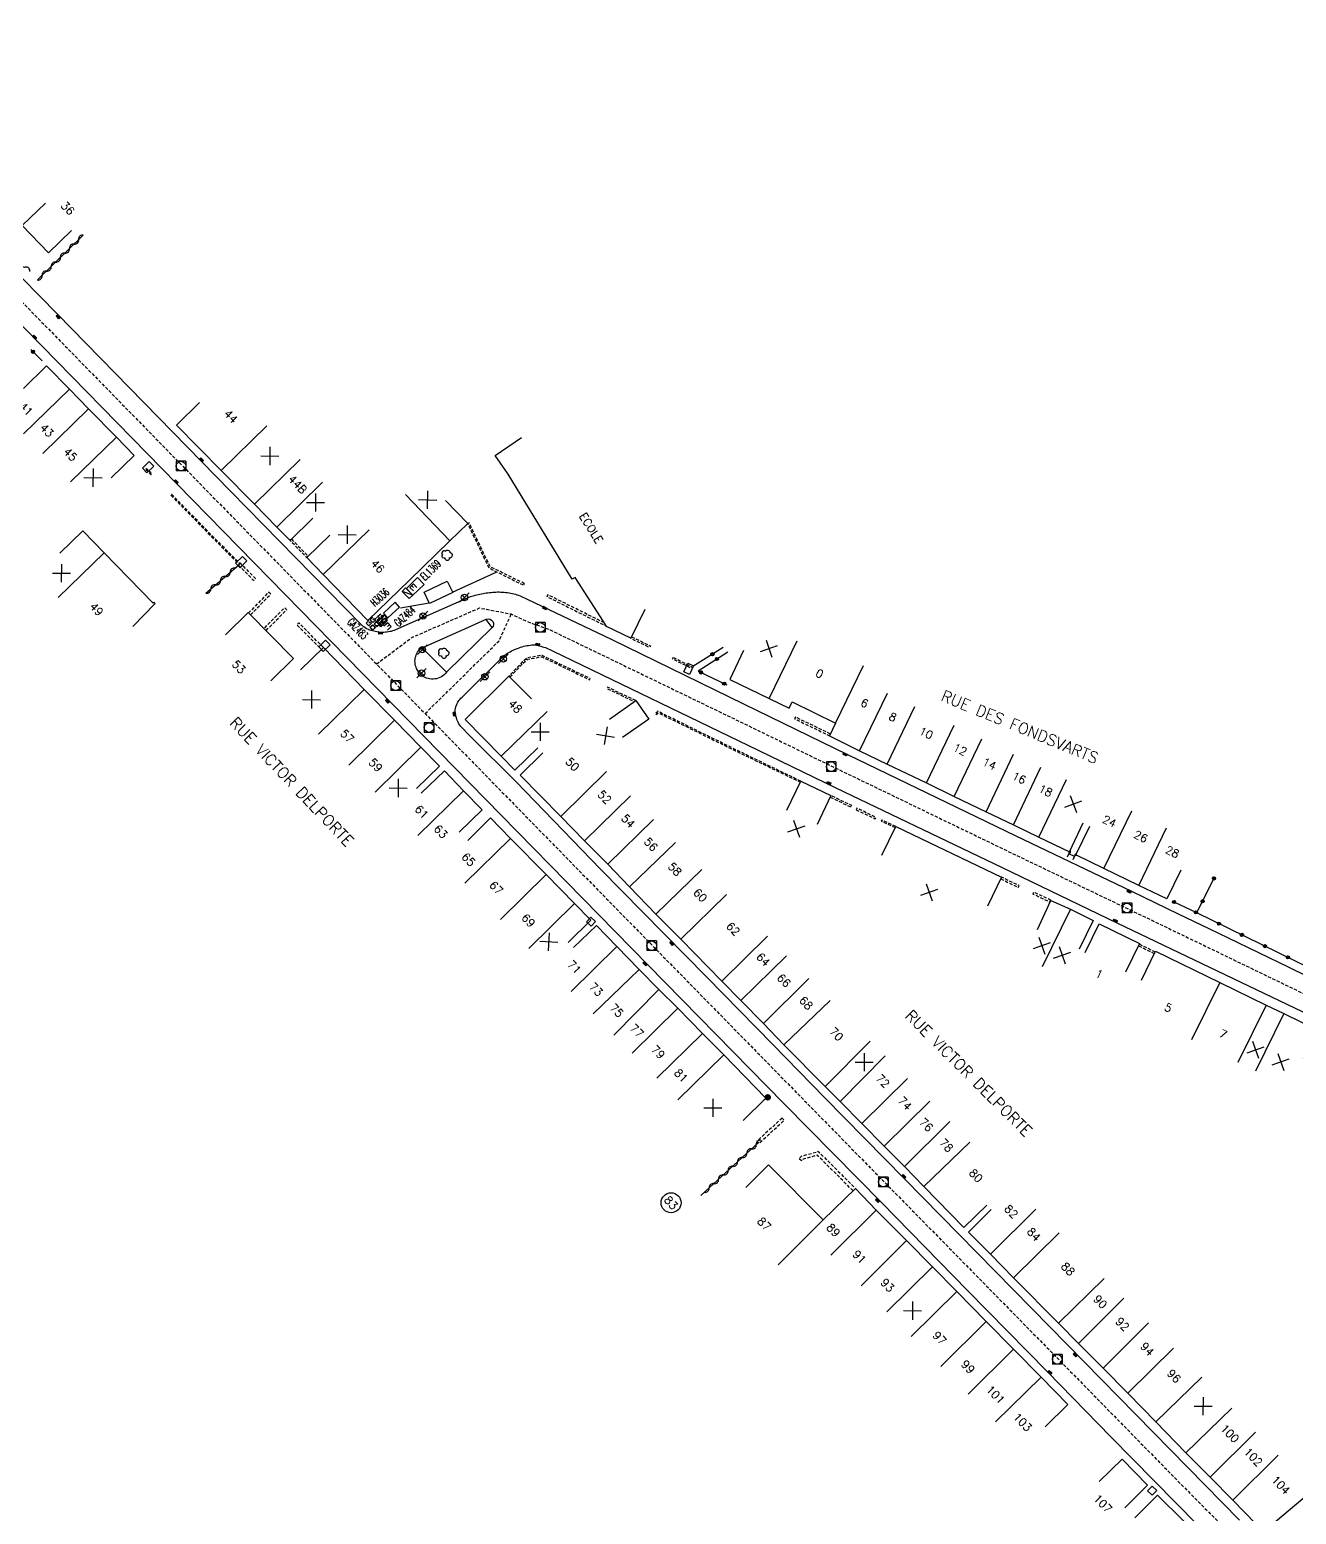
# Model space of a CAD drawing. Header units: millimetres. Extents: x 108000 to 119599, y 120002 to 124063.
# Drawn here: x 108421.3 to 108619, y 120355.2 to 120587.1 of the extents above; entities that cross this region are included whole.
import ezdxf
from ezdxf.enums import TextEntityAlignment as Align

# ---------------------------------------------------------------- set-up
doc = ezdxf.new("R2010")
doc.units = ezdxf.units.MM
doc.linetypes.add('DASHED', pattern=[0.75, 0.5, -0.25])
doc.layers.get('0').update_dxf_attribs({"linetype": 'CONTINUOUS'})
for name, color, linetype in [('W0001', 6, 'DASHED'), ('W0008', 7, 'CONTINUOUS'), ('W0017', 7, 'CONTINUOUS'), ('W0100', 7, 'CONTINUOUS'), ('W0105', 7, 'CONTINUOUS'), ('W0112', 1, 'DASHED'), ('W0300', 7, 'CONTINUOUS'), ('W0310', 3, 'CONTINUOUS'), ('W0322', 7, 'CONTINUOUS'), ('W0400', 7, 'CONTINUOUS'), ('W0412', 7, 'CONTINUOUS'), ('W0420', 7, 'CONTINUOUS'), ('W0430', 7, 'CONTINUOUS'), ('W0454', 7, 'CONTINUOUS'), ('W0984', 7, 'CONTINUOUS'), ('W0989', 7, 'CONTINUOUS'), ('W0991', 7, 'CONTINUOUS'), ('W1102', 7, 'CONTINUOUS'), ('W1471', 7, 'CONTINUOUS'), ('W1473', 7, 'CONTINUOUS')]:
    doc.layers.add(name, color=color, linetype=linetype)
doc.styles.get("Standard").update_dxf_attribs({"font": 'romans.shx', "width": 0.85})

# ---------------------------------------------------------------- blocks, each defined once
blk = doc.blocks.new('T1471')
at = {"color": 0, "linetype": 'Continuous', "flags": 128}
blk.add_lwpolyline([(-0.75, -0.5), (-0.75, 0.5), (0.75, 0.5), (0.75, -0.5), (-0.75, -0.5)], dxfattribs=at)
blk = doc.blocks.new('T400')
for p, q in [((-0.15, 0.3), (0.15, 0.3)), ((-0.15, -0.25), (-0.15, 0.3)), ((-0.15, 0.15), (0.15, 0.15)), ((-0.15, 0), (0.15, 0)), ((0.15, 0.3), (0.15, -0.25)), ((-0.15, -0.15), (0.15, -0.15)), ((-0.15, -0.25), (-0.15, -0.3)), ((-0.15, -0.3), (0.15, -0.3)), ((0.15, -0.3), (0.15, -0.25))]:
    blk.add_line(p, q)
blk = doc.blocks.new('T420')
for p, q in [((0.75, 0.75), (-0.75, 0.75)), ((-0.75, 0.75), (-0.75, -0.75)), ((0.75, 0.75), (0.75, -0.75)), ((0.75, -0.75), (-0.75, -0.75))]:
    blk.add_line(p, q)
blk.add_ellipse((0, 0), major_axis=(-0.53, 0.53), ratio=1, start_param=3.926991, end_param=10.210176)
blk = doc.blocks.new('T454')
for p, q in [((-0.25, 0.25), (0.25, -0.25)), ((-0.25, -0.25), (0.25, 0.25)), ((0.75, 0.75), (0.375, 0.375)), ((-0.375, -0.375), (-0.75, -0.75))]:
    blk.add_line(p, q)
blk.add_ellipse((0, 0), major_axis=(0.354, 0.354), ratio=1, start_param=5.497787143782138, end_param=11.78097245096172)
blk = doc.blocks.new('T300')
for p, q in [((-0.8, 0.51), (-0.86, 0.34)), ((-0.86, 0.34), (-0.86, 0.17)), ((-0.86, 0.17), (-0.74, 0.06)), ((-0.69, 0.63), (-0.8, 0.51)), ((-0.8, -0.06), (-0.74, 0.06)), ((-0.74, 0.06), (-0.69, 0.11)), ((-0.57, 0.69), (-0.69, 0.63)), ((-0.46, 0.69), (-0.57, 0.69)), ((-0.29, 0.63), (-0.46, 0.69)), ((-0.29, 0.63), (-0.17, 0.74)), ((-0.23, 0.57), (-0.29, 0.63)), ((-0.17, 0.74), (-0.06, 0.8)), ((-0.06, 0.8), (0.06, 0.8)), ((0.06, 0.8), (0.23, 0.74)), ((0.23, 0.74), (0.34, 0.63)), ((0.34, 0.63), (0.4, 0.51)), ((0.46, 0.46), (0.34, 0.46)), ((0.4, 0.51), (0.4, 0.46)), ((0.57, 0.4), (0.46, 0.46)), ((0.57, 0.4), (0.69, 0.29)), ((0.69, 0.29), (0.74, 0.17)), ((0.74, 0.06), (0.69, -0.17)), ((0.74, 0.17), (0.74, 0.06)), ((-0.8, -0.17), (-0.8, -0.06)), ((-0.8, -0.23), (-0.8, -0.17)), ((-0.74, -0.34), (-0.8, -0.23)), ((-0.69, -0.4), (-0.74, -0.34)), ((-0.51, -0.46), (-0.69, -0.4)), ((-0.4, -0.46), (-0.51, -0.46)), ((-0.4, -0.46), (-0.34, -0.46)), ((-0.34, -0.46), (-0.34, -0.4)), ((-0.34, -0.51), (-0.34, -0.46)), ((-0.29, -0.63), (-0.34, -0.51)), ((-0.17, -0.74), (-0.29, -0.63)), ((-0.06, -0.8), (-0.17, -0.74)), ((0.06, -0.8), (-0.06, -0.8)), ((0.17, -0.74), (0.06, -0.8)), ((0.23, -0.69), (0.17, -0.74)), ((0.29, -0.46), (0.23, -0.46)), ((0.29, -0.63), (0.23, -0.69)), ((0.46, -0.4), (0.29, -0.46)), ((0.34, -0.51), (0.29, -0.63)), ((0.34, -0.51), (0.34, -0.46)), ((0.57, -0.34), (0.46, -0.4)), ((0.63, -0.29), (0.57, -0.34)), ((0.69, -0.17), (0.63, -0.29))]:
    blk.add_line(p, q)
blk = doc.blocks.new('T430')
at = {"flags": 128}
for points in [[(0.8, 0.8), (-0.8, 0.8)], [(-0.8, 0.8), (-0.8, 0)], [(0.8, 0.8), (-0.8, 0)], [(-0.8, 0), (0.8, 0)], [(-0.4, 2.1), (0.4, 2.1)], [(-0.4, 2.1), (-0.4, 1.3)], [(-0.4, 1.7), (0, 1.7)], [(-0.4, 1.3), (0.4, 1.3)], [(0.8, 0), (0.8, 0.8)]]:
    blk.add_lwpolyline(points, dxfattribs=at)
blk = doc.blocks.new('t112o')
at = {"color": 0, "linetype": 'Continuous'}
for p, q in [((-0.5, 0.5), (0.5, 0.5)), ((-0.5, -0.5), (-0.5, 0.5)), ((0.5, 0.5), (0.5, -0.5)), ((0.5, -0.5), (-0.5, -0.5))]:
    blk.add_line(p, q, dxfattribs=at)
blk = doc.blocks.new('t105o')
for p, q in [((-0.5, 0), (0.5, 0)), ((0.5, 0), (0.2, 0.1)), ((0.5, 0), (0.2, -0.1))]:
    blk.add_line(p, q)
blk = doc.blocks.new('t322o')
at = {"color": 0, "linetype": 'Continuous'}
for radius in [0.25, 0.15]:
    blk.add_circle((0, 0), radius, dxfattribs=at)
blk = doc.blocks.new('t310o')
at = {"color": 0, "linetype": 'Continuous'}
for centre, start, end in [((-0.5, 0.38), 216.8699, 323.1304), ((0.5, -0.37), 36.8699, 143.1303)]:
    blk.add_arc(centre, 0.625, start, end, dxfattribs=at)
blk = doc.blocks.new('t991o')
at = {"color": 0, "linetype": 'Continuous'}
for p, q in [((-1, 1), (1, -1)), ((-1, -1), (1, 1))]:
    blk.add_line(p, q, dxfattribs=at)
blk = doc.blocks.new('T412')
for p, q in [((-0.3, 1.2), (0.3, 1.2)), ((-0.3, 1.2), (-0.3, 0.6)), ((-0.3, 0.6), (0.3, 0.6)), ((-0.3, 0.3), (0.3, 0.3)), ((-0.3, -0.3), (-0.3, 0.3)), ((0, 0.9), (0.3, 0.9)), ((0.3, 0.9), (0.3, 0.6)), ((0.3, 0.3), (0.3, -0.3)), ((0.3, -0.3), (-0.3, -0.3))]:
    blk.add_line(p, q)
blk.add_ellipse((0, 0), major_axis=(0.212, 0.212), ratio=1, start_param=5.497787, end_param=11.780972)
blk = doc.blocks.new('T1473')
at = {"color": 0, "linetype": 'Continuous', "const_width": 0.5, "flags": 128}
blk.add_lwpolyline([(-0.25, 0, 1), (0.25, 0, 1)], format="xyb", close=True, dxfattribs=at)

msp = doc.modelspace()

# ---------------------------------------------------------------- linework, layer by layer
at = {"layer": 'W0001', "flags": 128}
for points in [[(108330.36, 120636.45), (108355.67, 120610.53), (108398.08, 120567.06), (108422.12, 120542.51), (108469.23, 120494.37), (108492.26, 120470.88), (108521.81, 120440.7), (108550.22, 120411.72), (108577.87, 120383.57), (108600.98, 120360), (108621.53, 120339.31)], [(108475.41, 120488.07), (108480.92, 120492.2), (108491.5, 120496.82), (108496.41, 120495.88), (108498.9, 120494.71), (108502.51, 120493.4), (108508.94, 120490.3), (108523.02, 120483.49), (108546.37, 120472.17), (108576.04, 120457.85), (108603.24, 120444.78), (108634.59, 120429.59), (108640.36, 120426.57), (108643.87, 120424.26), (108646.17, 120422.5), (108648.89, 120421.15), (108651.73, 120420.23), (108654.65, 120419.69), (108658.57, 120418.64), (108657.21, 120414.89), (108653.64, 120408.53), (108650.47, 120402.21), (108646.03, 120392.81), (108637.43, 120373.98), (108630.87, 120362.14), (108619.37, 120352.06), (108605.43, 120340.47), (108592.32, 120330.21), (108575.89, 120317.33), (108565.19, 120308.97), (108553.52, 120299.83), (108543.2, 120291.37), (108533.18, 120283.01), (108521.02, 120272.47)], [(108483, 120480.32), (108487.57, 120484.8), (108494.5, 120491.64), (108496.48, 120495.85)]]:
    msp.add_lwpolyline(points, dxfattribs=at)
at = {"layer": 'W0008', "flags": 128}
for points in [[(108409.09, 120559.47), (108425.53, 120542.74), (108452.63, 120515.07), (108473.01, 120494.22), (108473.21, 120494.05), (108473.41, 120493.9), (108473.63, 120493.76), (108473.86, 120493.63), (108474.09, 120493.52), (108474.32, 120493.42), (108474.55, 120493.35), (108474.78, 120493.29), (108475.02, 120493.23), (108475.26, 120493.18), (108475.49, 120493.13), (108475.78, 120493.08), (108476.07, 120493.05), (108476.32, 120493.04), (108476.56, 120493.05), (108476.8, 120493.07), (108477.05, 120493.09), (108477.29, 120493.13), (108477.52, 120493.17), (108477.75, 120493.22), (108477.98, 120493.29), (108478.21, 120493.36), (108478.43, 120493.44), (108490.08, 120498.59), (108490.32, 120498.67), (108490.57, 120498.74), (108490.81, 120498.81), (108491.06, 120498.87), (108491.3, 120498.93), (108491.55, 120498.99), (108491.8, 120499.04), (108492.05, 120499.09), (108492.3, 120499.13), (108492.55, 120499.17), (108492.8, 120499.2), (108493.05, 120499.23), (108493.3, 120499.26), (108493.56, 120499.28), (108493.82, 120499.3), (108494.07, 120499.31), (108494.33, 120499.32), (108494.59, 120499.32), (108494.85, 120499.31), (108495.1, 120499.3), (108495.36, 120499.29), (108495.62, 120499.26), (108495.87, 120499.23), (108496.13, 120499.19), (108496.38, 120499.14), (108496.63, 120499.09), (108496.87, 120499.03), (108497.11, 120498.96), (108497.35, 120498.89), (108497.59, 120498.81), (108497.82, 120498.72), (108498.06, 120498.63), (108498.28, 120498.53), (108498.51, 120498.42), (108498.74, 120498.31), (108498.96, 120498.19), (108512.14, 120491.87), (108532.73, 120481.87), (108548.96, 120473.95), (108575.24, 120461.22), (108593.29, 120452.56), (108600.6, 120449.04), (108605.39, 120446.77), (108608.42, 120445.3), (108617.87, 120440.69), (108634.53, 120432.54)], [(108418.4, 120542.61), (108444.3, 120516.15), (108482.81, 120476.78), (108494.86, 120464.47), (108517.79, 120441.1), (108539.09, 120419.36), (108554.3, 120403.88), (108567.7, 120390.22), (108580.19, 120377.5), (108590.08, 120367.35), (108607.06, 120350.09)], [(108487.27, 120499.28), (108494.11, 120502.42)], [(108479.15, 120496.82), (108483.63, 120497.6)], [(108492.48, 120495.01), (108493.43, 120493.77)], [(108486.35, 120486.8), (108482.55, 120490.6)], [(108545.37, 120420.36), (108537.28, 120428.61), (108526.93, 120439.19), (108510.41, 120456.02), (108497.22, 120469.65), (108490.11, 120476.73), (108488.58, 120478.33), (108488.42, 120478.53), (108488.28, 120478.74), (108488.15, 120478.96), (108488.04, 120479.18), (108487.95, 120479.42), (108487.88, 120479.67), (108487.82, 120479.91), (108487.77, 120480.16), (108487.73, 120480.4), (108487.72, 120480.65), (108487.72, 120480.9), (108487.75, 120481.14), (108487.81, 120481.39), (108487.9, 120481.65), (108488.01, 120481.89), (108488.13, 120482.12), (108488.27, 120482.34), (108488.43, 120482.54), (108488.6, 120482.74), (108488.8, 120482.91), (108489.01, 120483.08), (108494.76, 120488.81), (108494.93, 120488.99), (108495.1, 120489.15), (108495.28, 120489.31), (108495.47, 120489.46), (108495.66, 120489.61), (108495.86, 120489.74), (108496.07, 120489.87), (108496.28, 120489.99), (108496.49, 120490.1), (108496.73, 120490.21), (108496.96, 120490.32), (108497.2, 120490.42), (108497.44, 120490.51), (108497.68, 120490.6), (108497.92, 120490.69), (108498.17, 120490.76), (108498.41, 120490.83), (108498.66, 120490.89), (108498.91, 120490.94), (108499.17, 120490.98), (108499.42, 120491.02), (108499.68, 120491.04), (108499.94, 120491.06), (108500.18, 120491.05), (108500.41, 120491.02), (108500.64, 120490.97), (108500.87, 120490.91), (108501.09, 120490.84), (108501.32, 120490.77), (108501.55, 120490.7), (108501.78, 120490.62), (108502.01, 120490.53), (108502.23, 120490.44), (108502.46, 120490.34), (108502.68, 120490.24), (108502.9, 120490.13), (108535, 120474.6), (108547.16, 120468.74), (108573.13, 120456.27), (108591.01, 120447.64), (108629.65, 120429.13)], [(108610.17, 120354.31), (108599.42, 120365.33), (108580.51, 120384.58), (108557.85, 120407.63), (108545.37, 120420.36)]]:
    msp.add_lwpolyline(points, dxfattribs=at)
msp.add_lwpolyline([(108492.56, 120495.06), (108492.86, 120495.11), (108493.16, 120495.05), (108493.39, 120494.92), (108493.57, 120494.71), (108493.67, 120494.47), (108493.68, 120494.21), (108493.61, 120493.98), (108493.46, 120493.79), (108486.35, 120486.8), (108486.18, 120486.58), (108485.99, 120486.38), (108485.78, 120486.21), (108485.55, 120486.07), (108485.3, 120485.94), (108485.04, 120485.85), (108484.78, 120485.77), (108484.52, 120485.73), (108484.25, 120485.71), (108483.98, 120485.71), (108483.71, 120485.74), (108483.47, 120485.79), (108483.24, 120485.86), (108483.03, 120485.95), (108482.82, 120486.06), (108482.62, 120486.19), (108482.43, 120486.34), (108482.24, 120486.51), (108482.07, 120486.7), (108481.92, 120486.9), (108481.79, 120487.12), (108481.68, 120487.35), (108481.58, 120487.57), (108481.51, 120487.8), (108481.46, 120488.04), (108481.43, 120488.28), (108481.42, 120488.53), (108481.44, 120488.78), (108481.47, 120489.02), (108481.53, 120489.26), (108481.6, 120489.49), (108481.7, 120489.71), (108481.82, 120489.93), (108481.97, 120490.14), (108482.14, 120490.32), (108482.33, 120490.48), (108482.55, 120490.61), (108490.23, 120494.03)], close=True, dxfattribs=at)
at = {"layer": 'W0017', "flags": 128}
msp.add_lwpolyline([(108482.83, 120499.3), (108486.47, 120501.03), (108487.32, 120499.22), (108483.7, 120497.5)], close=True, dxfattribs=at)
at = {"layer": 'W0100', "flags": 128}
for points in [[(108427.8, 120555.78), (108424.2, 120552.31), (108420.1, 120556.56), (108423.71, 120560.03)], [(108420.31, 120531.12), (108423.87, 120534.63), (108427.45, 120531), (108430.45, 120527.92), (108434.79, 120523.48), (108437.56, 120520.62), (108433.98, 120517.14)], [(108465.48, 120510.84), (108461.91, 120507.34), (108459.84, 120509.46), (108456.35, 120513.01), (108451.18, 120518.27), (108444.19, 120525.39), (108447.75, 120528.89)], [(108517.32, 120496.58), (108515.11, 120492.09), (108511.35, 120493.94), (108510.87, 120494.69), (108506.44, 120501.58), (108505.99, 120501.31), (108495.96, 120517.71), (108493.96, 120520.61), (108498.07, 120523.46)], [(108486.19, 120513.6), (108489.65, 120509.99), (108486.86, 120507.32), (108480.57, 120501.17), (108474.07, 120494.88), (108467.1, 120502.06), (108464.52, 120504.72), (108468.11, 120508.2)], [(108425.98, 120505.36), (108429.57, 120508.85), (108432.89, 120505.43), (108440.53, 120497.59), (108440.65, 120497.72), (108440.85, 120497.52), (108437.38, 120493.92)], [(108451.81, 120492.62), (108455.38, 120496.13), (108462.45, 120488.93), (108458.89, 120485.43)], [(108463.54, 120487.14), (108467.12, 120490.63), (108473.48, 120484.1), (108478.22, 120479.27), (108482.35, 120475.08), (108485.26, 120472.09), (108481.68, 120468.6)], [(108532.73, 120490.17), (108530.56, 120485.66), (108536.75, 120482.68), (108539.83, 120481.18), (108540.3, 120482.15), (108547.1, 120478.85), (108546.15, 120476.86), (108550.84, 120474.52), (108555.15, 120472.44), (108561.28, 120469.5), (108565.59, 120467.36), (108570.6, 120464.96), (108574.88, 120462.92), (108578.81, 120461.02), (108583.62, 120458.74), (108585.77, 120463.25)], [(108499.6, 120482.63), (108496.08, 120486.18), (108489.26, 120479.42), (108494.9, 120473.66), (108497.02, 120471.49), (108500.6, 120474.99)], [(108511.8, 120479.46), (108515.89, 120482.34), (108517.92, 120479.45), (108513.83, 120476.58)], [(108570.71, 120403.54), (108567.14, 120400.04), (108560.87, 120406.44), (108557.84, 120409.58), (108554.71, 120412.74), (108551.19, 120416.31), (108547.82, 120419.73), (108545.47, 120422.07), (108539.03, 120428.59), (108535.85, 120431.91), (108532.29, 120435.48), (108529.31, 120438.55), (108522.92, 120445.06), (108519.04, 120449), (108514.91, 120453.26), (108511.51, 120456.8), (108507.91, 120460.47), (108504.18, 120464.26), (108497.85, 120470.69), (108501.41, 120474.2)], [(108482.41, 120467.9), (108486.01, 120471.37), (108489, 120468.28), (108491.92, 120465.29), (108488.34, 120461.8)], [(108539.5, 120465.26), (108541.66, 120469.77), (108546.38, 120467.51), (108544.22, 120463)], [(108489.65, 120460.52), (108493.21, 120464.02), (108496.36, 120460.82), (108501.89, 120455.18), (108506.34, 120450.66), (108508.9, 120448.04), (108505.32, 120444.55)], [(108554.34, 120458.18), (108556.51, 120462.68), (108573, 120454.76), (108570.84, 120450.26)], [(108600.99, 120455.86), (108598.8, 120451.37), (108594.45, 120453.49), (108588.99, 120456.12), (108584.6, 120458.26), (108586.8, 120462.76)], [(108584.41, 120457.99), (108583.54, 120458.4)], [(108578.63, 120446.61), (108580.73, 120451.15), (108583.77, 120449.75), (108587.34, 120447.99), (108585.14, 120443.5)], [(108586.07, 120442.99), (108588.26, 120447.48), (108594.57, 120444.4), (108592.38, 120439.91)], [(108506.16, 120443.76), (108509.76, 120447.22), (108512.93, 120443.93), (108516.45, 120440.37), (108519.49, 120437.2), (108522.44, 120434.3), (108526.3, 120430.37), (108529.63, 120427), (108536.23, 120420.25), (108532.66, 120416.75)], [(108594.88, 120438.69), (108597.07, 120443.19), (108607.09, 120438.33), (108614.32, 120434.79), (108617.09, 120433.46), (108622.29, 120430.92), (108620.09, 120426.43)], [(108533.08, 120406.29), (108536.62, 120409.82), (108545.18, 120401.26), (108550.19, 120406.15), (108553.43, 120402.76), (108558.16, 120398), (108562.22, 120393.89), (108566.01, 120390.04), (108570.63, 120385.35), (108574.89, 120381.03), (108579.2, 120376.68), (108583.38, 120372.42), (108579.82, 120368.92)], [(108571.4, 120402.86), (108567.85, 120399.34), (108571.27, 120395.88), (108574.9, 120392.21), (108581.9, 120385.09), (108585.02, 120381.94), (108588.87, 120378.08), (108592.75, 120374.16), (108597.12, 120369.69), (108601.8, 120364.86), (108605.57, 120361.04), (108609.15, 120357.45), (108612.71, 120353.74), (108615.12, 120353.54), (108628.03, 120364.43), (108634.94, 120375.31), (108630.72, 120377.99)], [(108588.27, 120360.35), (108591.83, 120363.86), (108595.83, 120359.79), (108592.26, 120356.28)], [(108593.84, 120354.68), (108597.36, 120358.23), (108601.42, 120354.21), (108607.35, 120348.18), (108607.35, 120346.51), (108603.2, 120342.68), (108598.76, 120339.16), (108595.66, 120343.09)]]:
    msp.add_lwpolyline(points, dxfattribs=at)
for points in [[(108481.1, 120498.81), (108482.85, 120500.51), (108481.82, 120501.56), (108480.08, 120499.87)], [(108477.18, 120495.28), (108479.02, 120496.95), (108478.32, 120497.72), (108476.49, 120496.03)]]:
    msp.add_lwpolyline(points, close=True, dxfattribs=at)
at = {"layer": 'W0112', "flags": 128}
for points in [[(108439.39, 120518.47), (108440.23, 120517.61), (108440.37, 120517.74), (108439.52, 120518.6)], [(108443.32, 120514.42), (108449.07, 120508.54), (108453.95, 120503.63), (108454.07, 120503.75), (108449.19, 120508.67), (108443.45, 120514.55)], [(108498.53, 120500.61), (108493.16, 120503.26), (108489.89, 120510.11), (108489.65, 120510), (108492.96, 120503.06), (108498.41, 120500.37)], [(108462.12, 120507.56), (108464.74, 120504.93), (108464.52, 120504.72), (108461.91, 120507.34)], [(108453.85, 120503.53), (108456.2, 120501.12), (108456.51, 120501.42), (108454.15, 120503.83)], [(108515.25, 120492.32), (108518.19, 120490.89), (108518.06, 120490.63), (108515.12, 120492.06)], [(108521.77, 120489.08), (108524.69, 120487.62), (108524.57, 120487.38), (108521.65, 120488.85)], [(108546.28, 120477.13), (108540.82, 120479.78), (108540.69, 120479.51), (108546.15, 120476.86)], [(108550.3, 120465.31), (108553.29, 120463.88), (108553.4, 120464.12), (108550.41, 120465.55)], [(108538.75, 120417.14), (108534.82, 120413.54), (108535.14, 120413.19), (108539.07, 120416.79)]]:
    msp.add_lwpolyline(points, close=True, dxfattribs=at)
for points in [[(108455.75, 120495.74), (108458.89, 120498.97), (108458.57, 120499.28), (108455.44, 120496.05)], [(108511, 120494.49), (108506.47, 120496.74), (108502.16, 120498.89), (108502.01, 120498.6), (108506.32, 120496.45), (108511.34, 120493.96)], [(108458.16, 120493.3), (108461.39, 120496.53), (108461.06, 120496.86), (108457.83, 120493.63)], [(108467.12, 120490.63), (108463.29, 120494.51), (108462.97, 120494.2), (108466.81, 120490.33)], [(108496.23, 120486.04), (108498.25, 120488.13), (108499.01, 120488.8), (108501.08, 120489.18), (108501.24, 120489.19), (108501.39, 120489.12), (108508.68, 120485.6), (108508.77, 120485.78), (108501.48, 120489.31), (108501.28, 120489.4), (108501.06, 120489.39), (108498.92, 120489), (108498.11, 120488.28), (108496.08, 120486.18)], [(108515.89, 120482.34), (108511.47, 120484.45), (108511.38, 120484.26), (108515.69, 120482.2)], [(108541.66, 120469.77), (108531.56, 120474.66), (108519.34, 120480.68), (108519.29, 120480.59), (108518.95, 120480.32), (108519.06, 120480.18), (108519.4, 120480.45), (108531.48, 120474.5), (108541.58, 120469.62)], [(108546.27, 120467.28), (108549.51, 120465.71), (108549.63, 120465.95), (108546.38, 120467.51)], [(108556.51, 120462.68), (108554.31, 120463.69), (108554.23, 120463.52), (108556.44, 120462.53)], [(108572.88, 120454.5), (108575.62, 120453.18), (108575.75, 120453.45), (108573, 120454.76)], [(108580.73, 120451.15), (108578.04, 120452.41), (108577.92, 120452.14), (108580.61, 120450.88)], [(108594.4, 120444.04), (108596.89, 120442.83)], [(108594.53, 120444.32), (108597.02, 120443.1)], [(108549.82, 120405.78), (108544.25, 120411.33), (108542.02, 120410.72), (108541.75, 120410.45), (108541.38, 120410.82), (108541.75, 120411.19), (108544.26, 120411.88), (108544.34, 120411.98), (108550.19, 120406.15)]]:
    msp.add_lwpolyline(points, dxfattribs=at)
at = {"layer": 'W0310', "flags": 128}
for points in [[(108429.61, 120555.06), (108422.48, 120548.06)], [(108448.77, 120499.15), (108453.88, 120503.52)], [(108535.04, 120413.3), (108526.06, 120405.03)]]:
    msp.add_lwpolyline(points, dxfattribs=at)
at = {"layer": 'W0322', "flags": 128}
for points in [[(108423.18, 120535.41), (108421.42, 120537.21)], [(108529.57, 120490.64), (108524.8, 120487.7)], [(108530.27, 120489.91), (108525.63, 120486.97), (108530.12, 120484.79)], [(108603.53, 120449.19), (108606.33, 120454.88)], [(108633.91, 120434.32), (108603.53, 120449.19), (108599.95, 120450.89)]]:
    msp.add_lwpolyline(points, dxfattribs=at)
at = {"layer": 'W1102', "flags": 128}
for points in [[(108427.45, 120531), (108420.3, 120524.01)], [(108430.45, 120527.92), (108423.29, 120520.94)], [(108451.18, 120518.27), (108458.31, 120525.28)], [(108434.79, 120523.48), (108427.63, 120516.5)], [(108456.35, 120513.01), (108463.48, 120520.02)], [(108459.84, 120509.46), (108466.98, 120516.45)], [(108486.86, 120507.32), (108479.94, 120514.54)], [(108467.1, 120502.06), (108474.28, 120509.03)], [(108432.89, 120505.43), (108425.73, 120498.45)], [(108536.75, 120482.68), (108541.11, 120491.67)], [(108547.1, 120478.85), (108551.47, 120487.85)], [(108473.48, 120484.1), (108466.35, 120477.09)], [(108550.84, 120474.52), (108555.18, 120483.52)], [(108494.9, 120473.66), (108502.04, 120480.66)], [(108555.15, 120472.44), (108559.48, 120481.45)], [(108478.22, 120479.27), (108471.09, 120472.26)], [(108561.28, 120469.5), (108565.6, 120478.51)], [(108565.59, 120467.36), (108569.91, 120476.38)], [(108482.35, 120475.08), (108475.22, 120468.07)], [(108570.6, 120464.96), (108574.9, 120473.99)], [(108504.18, 120464.26), (108511.31, 120471.27)], [(108574.88, 120462.92), (108579.17, 120471.95)], [(108489, 120468.28), (108481.85, 120461.29)], [(108578.81, 120461.02), (108583.15, 120470.03)], [(108507.91, 120460.47), (108515.05, 120467.47)], [(108511.51, 120456.8), (108518.65, 120463.8)], [(108588.99, 120456.12), (108593.38, 120465.11)], [(108594.45, 120453.49), (108598.79, 120462.5)], [(108496.36, 120460.82), (108489.22, 120453.82)], [(108514.91, 120453.26), (108522.12, 120460.19)], [(108501.89, 120455.18), (108494.75, 120448.18)], [(108519.04, 120449), (108526.22, 120455.97)], [(108522.92, 120445.06), (108530.05, 120452.07)], [(108506.34, 120450.66), (108499.22, 120443.64)], [(108583.77, 120449.75), (108579.37, 120440.77)], [(108529.31, 120438.55), (108536.47, 120445.53)], [(108512.93, 120443.93), (108505.82, 120436.9)], [(108516.45, 120440.37), (108509.24, 120433.44)], [(108532.29, 120435.48), (108539.45, 120442.46)], [(108535.85, 120431.91), (108542.94, 120438.96)], [(108607.09, 120438.33), (108602.69, 120429.35)], [(108519.49, 120437.2), (108512.48, 120430.07)], [(108522.44, 120434.3), (108515.31, 120427.29)], [(108539.03, 120428.59), (108546.25, 120435.52)], [(108614.32, 120434.79), (108609.93, 120425.81)], [(108617.09, 120433.46), (108612.69, 120424.49)], [(108526.3, 120430.37), (108519.18, 120423.35)], [(108545.47, 120422.07), (108552.51, 120429.17)], [(108529.63, 120427), (108522.48, 120420)], [(108547.82, 120419.73), (108554.86, 120426.84)], [(108551.19, 120416.31), (108558.32, 120423.33)], [(108554.71, 120412.74), (108561.82, 120419.78)], [(108557.84, 120409.58), (108564.95, 120416.61)], [(108560.87, 120406.44), (108568.07, 120413.38)], [(108545.18, 120401.26), (108538.11, 120394.19)], [(108553.43, 120402.76), (108546.34, 120395.72)], [(108571.27, 120395.88), (108578.38, 120402.92)], [(108574.9, 120392.21), (108582.03, 120399.22)], [(108558.16, 120398), (108551.07, 120390.96)], [(108562.22, 120393.89), (108555.09, 120386.87)], [(108581.9, 120385.09), (108589.03, 120392.1)], [(108566.01, 120390.04), (108558.88, 120383.02)], [(108585.02, 120381.94), (108592.1, 120389)], [(108570.63, 120385.35), (108563.52, 120378.32)], [(108588.87, 120378.08), (108595.95, 120385.14)], [(108574.89, 120381.03), (108567.78, 120374)], [(108592.75, 120374.16), (108599.85, 120381.2)], [(108579.2, 120376.68), (108572.07, 120369.67)], [(108597.12, 120369.69), (108604.27, 120376.69)], [(108601.8, 120364.86), (108608.99, 120371.8)], [(108605.57, 120361.04), (108612.68, 120368.07)], [(108609.15, 120357.45), (108616.23, 120364.51)]]:
    msp.add_lwpolyline(points, dxfattribs=at)
at = {"layer": 'W1102'}
msp.add_circle((108521.41, 120403.91), 1.56, dxfattribs=at)

# ---------------------------------------------------------------- block references
at = {"layer": 'W0105'}
for p, rotation in [((108583.54, 120458.4), 66.01429762218385), ((108584.41, 120457.99), 63.72699740778307)]:
    msp.add_blockref('t105o', p, dxfattribs=dict(at, rotation=rotation))
at = {"layer": 'W0112'}
for p, rotation in [((108508.91, 120447.82), 225.4017333649132), ((108596.53, 120358.93), 226.8250741843104)]:
    msp.add_blockref('t112o', p, dxfattribs=dict(at, rotation=rotation))
at = {"layer": 'W0300'}
for p in [(108486.47, 120505.04), (108485.95, 120489.73)]:
    msp.add_blockref('T300', p, dxfattribs=at)
at = {"layer": 'W0310'}
for p, rotation in [((108428.9, 120554.36), 224.447246522805), ((108426.04, 120551.55), 224.447246522805), ((108427.47, 120552.96), 224.447246522805), ((108420.57, 120550.06), 314.9879406659797), ((108423.19, 120548.75), 224.447246522805), ((108424.62, 120550.15), 224.447246522805), ((108452.57, 120502.4), 40.5602770968882), ((108451.05, 120501.1), 40.5602770968882), ((108449.53, 120499.8), 40.5602770968882), ((108534.71, 120413), 222.6544936795316), ((108531.77, 120410.29), 222.6544936795316), ((108533.24, 120411.65), 222.6544936795316), ((108528.83, 120407.58), 222.6544936795316), ((108530.3, 120408.94), 222.6544936795316), ((108527.36, 120406.23), 222.6544936795316)]:
    msp.add_blockref('t310o', p, dxfattribs=dict(at, rotation=rotation))
at = {"layer": 'W0322'}
for p, rotation in [((108421.78, 120536.84), 134.4152843636058), ((108527.87, 120489.59), 211.5879270418703), ((108528.58, 120488.84), 212.3290301569866), ((108526.09, 120486.75), 334.150258498317), ((108529.69, 120485), 334.150258498317), ((108606.18, 120454.57), 63.80519769533733), ((108604.41, 120450.99), 63.80519769533733), ((108603.37, 120449.27), 154.6467225626515), ((108606.96, 120447.51), 153.9220228293883), ((108610.55, 120445.75), 153.9220228293883), ((108614.15, 120443.99), 153.9220228293883), ((108617.74, 120442.24), 153.9220228293883)]:
    msp.add_blockref('t322o', p, dxfattribs=dict(at, rotation=rotation))
msp.add_blockref('t322o', (108599.95, 120450.89), dxfattribs=at)
at = {"layer": 'W0400'}
for p, rotation in [((108425.73, 120542.31), 224.4095853093797), ((108422.02, 120539.09), 44.37568211034243), ((108448.1, 120519.94), 44.40958530595982), ((108444.11, 120516.54), 44.37568211238399), ((108501.69, 120496.79), 244.3903336869325), ((108476.03, 120492.91), 264.1286677747813), ((108500.6, 120491.13), 77.85927479969659), ((108477.14, 120482.27), 224.368221575472), ((108487.57, 120480.24), 187.9076366790068), ((108548.57, 120473.97), 243.9897778744696), ((108546.05, 120469.47), 64.27401900034279), ((108592.91, 120452.54), 244.3500742437347), ((108590.79, 120447.95), 64.23544100509072), ((108521.55, 120444.44), 224.4663652070718), ((108517.34, 120441.25), 224.4495343672203), ((108557.74, 120408.02), 44.4297466338004), ((108553.66, 120404.26), 224.5027872415715), ((108584.53, 120380.16), 224.4851131058442), ((108580.56, 120377.41), 44.24871235925985)]:
    msp.add_blockref('T400', p, dxfattribs=dict(at, rotation=rotation))
at = {"layer": 'W0412'}
for p, rotation in [((108474.82, 120493.78), 42.3921758288737), ((108475.46, 120494.31), 44.29010954537154), ((108476.13, 120494.32), 41.99470063412512), ((108476.67, 120494.82), 41.89925606417513)]:
    msp.add_blockref('T412', p, dxfattribs=dict(at, rotation=rotation))
at = {"layer": 'W0420'}
for p in [(108444.88, 120518.98), (108500.99, 120493.78), (108478.41, 120484.69), (108483.62, 120478.14), (108546.41, 120472.02), (108592.59, 120449.95), (108518.38, 120444.05), (108554.56, 120407.16), (108581.71, 120379.46)]:
    msp.add_blockref('T420', p, dxfattribs=at)
at = {"layer": 'W0430'}
for p, rotation in [((108479.96, 120498.84), 314.8363808892672), ((108475.98, 120495.18), 223.1613990159512)]:
    msp.add_blockref('T430', p, dxfattribs=dict(at, rotation=rotation))
at = {"layer": 'W0454'}
for p in [(108489.14, 120498.45), (108482.67, 120495.56), (108482.56, 120490.31), (108495.22, 120488.87), (108482.44, 120486.63), (108492.34, 120486.07)]:
    msp.add_blockref('T454', p, dxfattribs=at)
at = {"layer": 'W0991'}
for p, rotation in [((108458.76, 120520.55), 314.5013392218802), ((108431.15, 120517.17), 314.1541077625761), ((108465.88, 120513.3), 314.4074336790536), ((108483.41, 120513.71), 43.77981598536427), ((108470.83, 120508.27), 314.1528631924684), ((108426.21, 120502.26), 314.1860677731104), ((108536.7, 120490.47), 334.2427189493291), ((108465.26, 120482.51), 314.1970521445771), ((108500.96, 120477.47), 314.4097699622007), ((108511.18, 120476.87), 305.0827631996099), ((108478.79, 120468.7), 314.2346805389427), ((108584.22, 120466.2), 334.5793405895964), ((108541, 120462.33), 334.4212823024772), ((108561.72, 120452.41), 334.3513695537392), ((108502.31, 120444.67), 311.8270817740503), ((108579.31, 120444.09), 335.1736586312693), ((108582.47, 120442.59), 333.8615793311421), ((108612.68, 120427.82), 334.3649318347758), ((108551.57, 120425.87), 315.2529880002726), ((108616.61, 120425.91), 333.8833605407954), ((108527.93, 120418.73), 314.3758366738276), ((108559.12, 120387.05), 314.5286797235879), ((108604.49, 120372.14), 314.0252776345879)]:
    msp.add_blockref('t991o', p, dxfattribs=dict(at, rotation=rotation))
at = {"layer": 'W1471'}
for p, rotation in [((108439.74, 120518.82), 44.37568211106329), ((108454.29, 120503.99), 44.36822157431728), ((108467.28, 120490.9), 44.36822157416045), ((108524.16, 120487.31), 244.1021583628097)]:
    msp.add_blockref('T1471', p, dxfattribs=dict(at, rotation=rotation))
at = {"layer": 'W1473'}
msp.add_blockref('T1473', (108536.51, 120420.38), dxfattribs=at)

# ---------------------------------------------------------------- texts
at = {"layer": 'W0984'}
msp.add_text('ECOLE', height=1.25, rotation=301.9426, dxfattribs=at).set_placement((108508.93, 120509.31), align=Align.MIDDLE)
at = {"layer": 'W0984', "width": 0.5}
for s, rotation, p in [('EL1369', 44.2258, (108483.86, 120502.74)), ('H3036', 42.2407, (108475.93, 120498.49)), ('GAZ484', 42.3922, (108479.82, 120495.51)), ('GAZ483', 313.6387, (108472.48, 120493.56))]:
    msp.add_text(s, height=1.25, rotation=rotation, dxfattribs=at).set_placement(p, align=Align.MIDDLE)
at = {"layer": 'W0989'}
for s, rotation, p in [('RUE DES FONDSVARTS', 337.6133, (108575.87, 120478.24)), ('RUE VICTOR DELPORTE', 313.5057, (108462.18, 120469.67)), ('RUE VICTOR DELPORTE', 315.0265, (108567.88, 120424.16))]:
    msp.add_text(s, height=1.75, rotation=rotation, dxfattribs=at).set_placement(p, align=Align.MIDDLE)
at = {"layer": 'W0991'}
for s, rotation, p in [('36', 314.2534, (108427.21, 120559.25)), ('41', 314.5736, (108420.67, 120527.9)), ('44', 314.5192, (108452.68, 120526.74)), ('43', 314.3633, (108423.95, 120524.57)), ('45', 314.2775, (108427.61, 120520.81)), ('44B', 314.467, (108463.09, 120516.14)), ('46', 314.1281, (108475.61, 120503.34)), ('49', 314.2667, (108431.7, 120496.63)), ('53', 314.5116, (108453.92, 120487.62)), ('0', 333.1801, (108544.6, 120486.55)), ('48', 314.4308, (108497.08, 120481.44)), ('6', 333.4568, (108551.62, 120481.95)), ('8', 334.2182, (108556.04, 120479.78)), ('57', 314.5218, (108470.86, 120476.78)), ('10', 334.3688, (108561.24, 120477.28)), ('12', 333.6202, (108566.54, 120474.7)), ('59', 314.5296, (108475.29, 120472.27)), ('50', 314.5447, (108506.01, 120472.39)), ('14', 334.4008, (108571.12, 120472.47)), ('16', 334.5491, (108575.75, 120470.26)), ('52', 314.5254, (108511.04, 120467.27)), ('18', 334.243, (108579.88, 120468.28)), ('61', 314.0125, (108482.47, 120464.96)), ('54', 314.442, (108514.71, 120463.54)), ('24', 333.9909, (108589.87, 120463.48)), ('63', 314.3394, (108485.45, 120461.89)), ('26', 334.2601, (108594.76, 120461.11)), ('56', 313.8393, (108518.26, 120459.88)), ('28', 333.9716, (108599.7, 120458.72)), ('65', 314.5098, (108489.79, 120457.52)), ('58', 314.1571, (108522, 120456.01)), ('67', 314.4256, (108494.12, 120453.1)), ('60', 314.5199, (108525.97, 120451.94)), ('69', 314.591, (108499.13, 120448.01)), ('62', 314.4463, (108531.11, 120446.71)), ('64', 314.2405, (108535.81, 120441.9)), ('71', 313.8745, (108506.3, 120440.72)), ('73', 314.6928, (108509.71, 120437.23)), ('66', 314.8768, (108539.03, 120438.63)), ('1', 333.2204, (108588.26, 120439.64)), ('68', 313.8286, (108542.49, 120435.1)), ('75', 313.8063, (108512.92, 120433.94)), ('5', 334.6447, (108599.05, 120434.39)), ('77', 315.4685, (108516.06, 120430.76)), ('70', 314.5942, (108547.23, 120430.25)), ('7', 333.9465, (108607.63, 120430.27)), ('79', 314.5162, (108519.38, 120427.43)), ('81', 314.5946, (108522.98, 120423.77)), ('72', 314.536, (108554.49, 120422.93)), ('74', 314.618, (108557.93, 120419.44)), ('76', 314.7077, (108561.25, 120416.09)), ('78', 313.98, (108564.39, 120412.87)), ('80', 314.4129, (108569.01, 120408.14)), ('83', 312.2513, (108521.41, 120403.91)), ('82', 314.7256, (108574.53, 120402.54)), ('87', 314.9957, (108535.95, 120400.59)), ('89', 313.7717, (108546.76, 120399.62)), ('84', 314.6889, (108578.06, 120398.97)), ('91', 314.8119, (108550.83, 120395.45)), ('88', 314.4856, (108583.39, 120393.55)), ('93', 314.5673, (108555.21, 120391.03)), ('90', 314.7687, (108588.43, 120388.44)), ('92', 314.9293, (108591.9, 120384.95)), ('97', 314.5951, (108563.33, 120382.78)), ('94', 314.7166, (108595.78, 120381.05)), ('99', 314.659, (108567.78, 120378.27)), ('96', 314.3829, (108599.94, 120376.83)), ('101', 314.6712, (108572.07, 120373.93)), ('103', 314.5203, (108576.3, 120369.64)), ('100', 314.6659, (108608.66, 120367.87)), ('102', 314.9081, (108612.32, 120364.19)), ('104', 314.2831, (108616.62, 120359.82)), ('107', 314.5163, (108588.84, 120356.92))]:
    msp.add_text(s, height=1.25, rotation=rotation, dxfattribs=at).set_placement(p, align=Align.MIDDLE)

doc.saveas('drawing.dxf')
